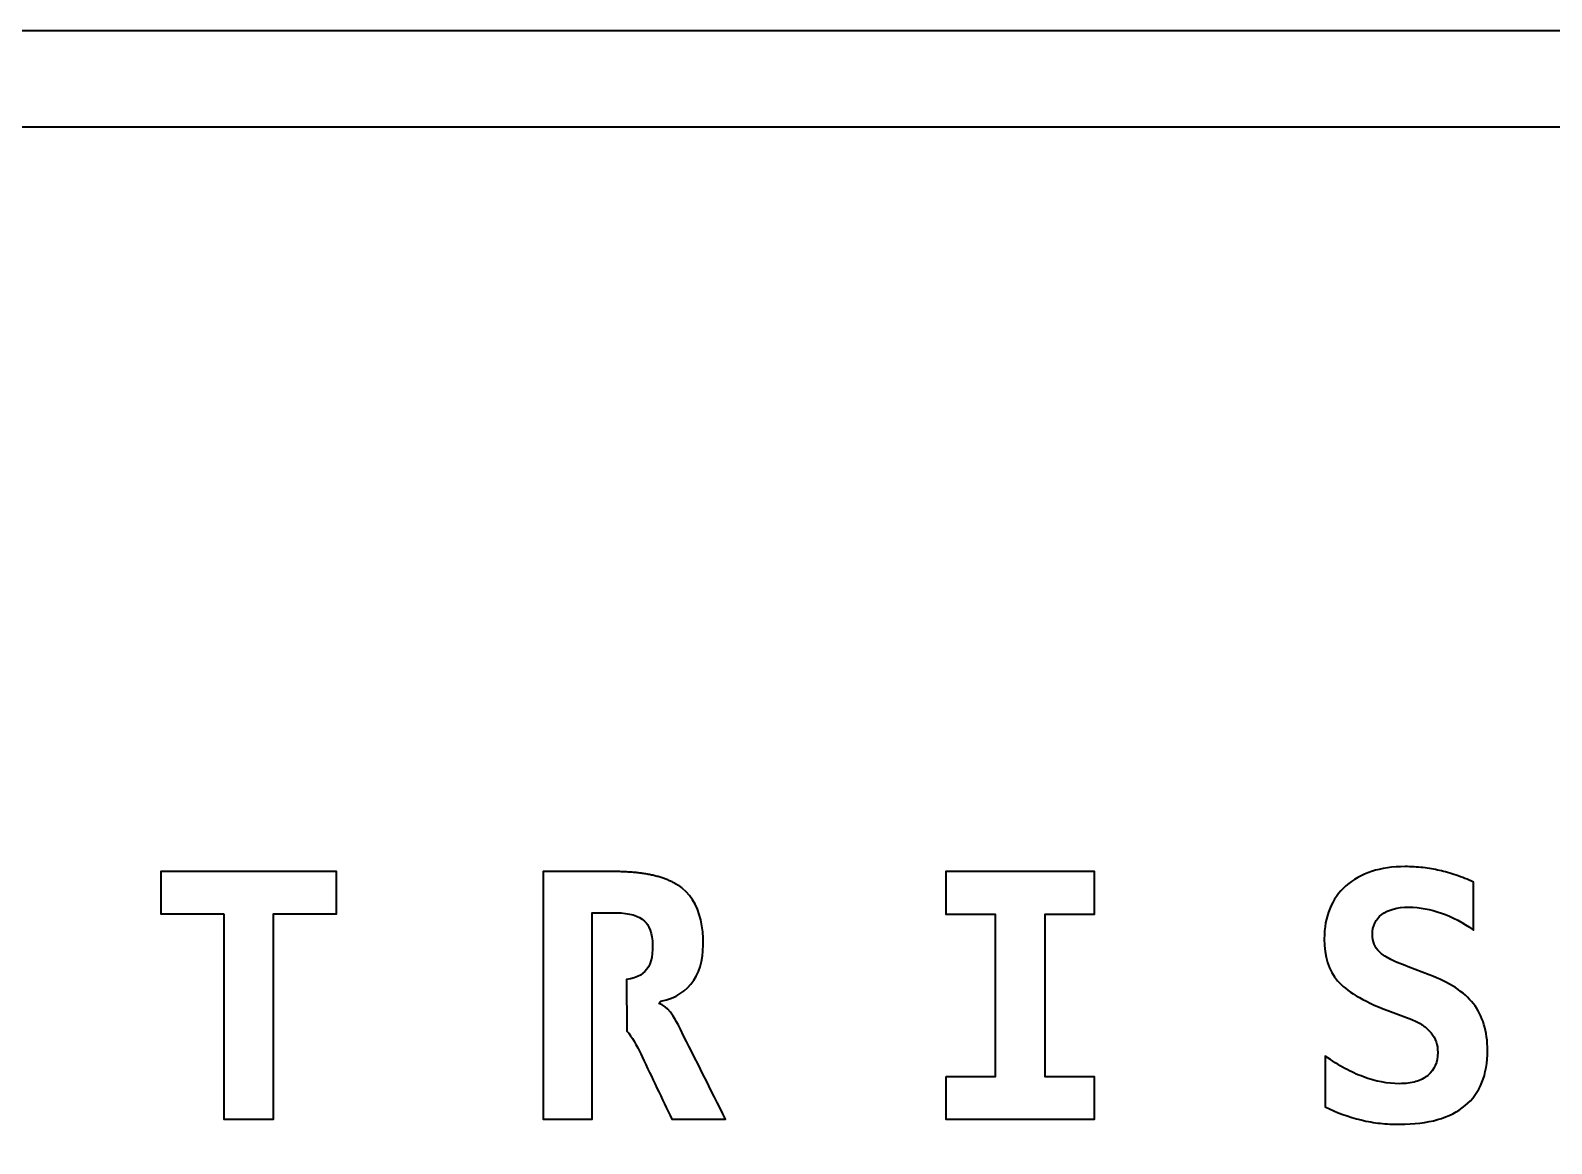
# Model space of a CAD drawing. Header units: inches. Extents: x 0 to 900, y -600 to 85.
# Drawn here: x 78.8 to 157.5, y -57.6 to 0 of the extents above; entities that cross this region are included whole.
import ezdxf

# ---------------------------------------------------------------- set-up
doc = ezdxf.new("R2010")
doc.units = ezdxf.units.IN
doc.header["$MEASUREMENT"] = 0
doc.layers.add('01_SNIJLIJNEN', color=7, linetype='Continuous')
doc.layers.add('04_WERKBLAD', color=7, linetype='Continuous')

msp = doc.modelspace()

# ---------------------------------------------------------------- linework, layer by layer
at = {"layer": '01_SNIJLIJNEN', "color": 7, "lineweight": 35, "true_color": 0xffffff}
msp.add_lwpolyline([(895, -595), (5, -595), (5, -5), (895, -5), (895, -595)], dxfattribs=at)
at = {"layer": '01_SNIJLIJNEN', "color": 5, "lineweight": 35, "true_color": 0x0000ff}
for points in [[(895, -595), (5, -595), (5, -5), (895, -5), (895, -595)], [(88.777, -45.765), (85.513, -45.765), (85.513, -43.543), (94.582, -43.543), (94.582, -45.765), (91.318, -45.765), (91.318, -56.402), (88.777, -56.402), (88.777, -45.765)], [(126.16, -54.162), (128.718, -54.162), (128.718, -45.782), (126.16, -45.782), (126.16, -43.543), (133.817, -43.543), (133.817, -45.782), (131.259, -45.782), (131.259, -54.162), (133.817, -54.162), (133.817, -56.402), (126.16, -56.402), (126.16, -54.162)]]:
    msp.add_lwpolyline(points, dxfattribs=at)
for points, knots in [([(149.636, -56.643), (149.292, -56.643), (148.956, -56.625), (148.629, -56.591), (148.301, -56.557), (147.974, -56.499), (147.647, -56.419), (146.992, -56.264), (146.372, -56.037), (145.786, -55.738), (145.786, -55.738), (145.786, -53.111), (145.786, -53.111), (146.142, -53.364), (146.478, -53.577), (146.794, -53.749), (147.11, -53.921), (147.431, -54.067), (147.759, -54.188), (148.396, -54.424), (149.016, -54.541), (149.619, -54.541), (149.946, -54.541), (150.231, -54.505), (150.472, -54.434), (150.713, -54.362), (150.92, -54.254), (151.092, -54.111), (151.436, -53.829), (151.609, -53.433), (151.609, -52.922), (151.609, -52.532), (151.493, -52.193), (151.264, -51.906), (151.143, -51.757), (150.998, -51.626), (150.829, -51.514), (150.66, -51.402), (150.472, -51.306), (150.265, -51.225), (150.265, -51.225), (149.016, -50.752), (149.016, -50.752), (148.356, -50.499), (147.813, -50.245), (147.388, -49.989), (146.963, -49.734), (146.639, -49.474), (146.415, -49.21), (145.961, -48.682), (145.735, -47.961), (145.735, -47.048), (145.735, -45.877), (146.108, -44.961), (146.854, -44.301), (147.606, -43.635), (148.629, -43.302), (149.92, -43.302), (150.231, -43.302), (150.538, -43.319), (150.842, -43.353), (151.146, -43.388), (151.433, -43.437), (151.703, -43.5), (151.973, -43.563), (152.259, -43.645), (152.56, -43.745), (152.862, -43.846), (153.162, -43.965), (153.46, -44.103), (153.46, -44.103), (153.46, -46.583), (153.46, -46.583), (152.92, -46.198), (152.366, -45.906), (151.798, -45.705), (151.23, -45.504), (150.67, -45.403), (150.119, -45.403), (149.504, -45.403), (149.036, -45.527), (148.715, -45.773), (148.387, -46.026), (148.224, -46.376), (148.224, -46.824), (148.224, -47.186), (148.344, -47.482), (148.586, -47.711), (148.7, -47.826), (148.871, -47.944), (149.098, -48.064), (149.325, -48.185), (149.65, -48.326), (150.076, -48.486), (150.076, -48.486), (151.169, -48.9), (151.169, -48.9), (152.208, -49.29), (152.969, -49.79), (153.452, -50.398), (153.94, -51.024), (154.184, -51.831), (154.184, -52.819), (154.184, -54.088), (153.799, -55.041), (153.03, -55.678), (152.255, -56.321), (151.123, -56.643), (149.636, -56.643)], [0, 0, 0, 0, 1, 1, 1, 2, 2, 2, 3, 3, 3, 4, 4, 4, 5, 5, 5, 6, 6, 6, 7, 7, 7, 8, 8, 8, 9, 9, 9, 10, 10, 10, 11, 11, 11, 12, 12, 12, 13, 13, 13, 14, 14, 14, 15, 15, 15, 16, 16, 16, 17, 17, 17, 18, 18, 18, 19, 19, 19, 20, 20, 20, 21, 21, 21, 22, 22, 22, 23, 23, 23, 24, 24, 24, 25, 25, 25, 26, 26, 26, 27, 27, 27, 28, 28, 28, 29, 29, 29, 30, 30, 30, 31, 31, 31, 32, 32, 32, 33, 33, 33, 34, 34, 34, 35, 35, 35, 36, 36, 36, 36]), ([(111.275, -50.384), (111.275, -50.384), (111.453, -50.466), (111.453, -50.466), (111.453, -50.466), (111.612, -50.567), (111.612, -50.567), (111.612, -50.567), (111.745, -50.681), (111.745, -50.681), (111.745, -50.681), (111.884, -50.844), (111.884, -50.844), (111.884, -50.844), (112.021, -51.043), (112.021, -51.043), (112.021, -51.043), (112.106, -51.182), (112.106, -51.182), (112.106, -51.182), (112.197, -51.34), (112.197, -51.34), (112.197, -51.34), (112.294, -51.519), (112.294, -51.519), (112.294, -51.519), (112.397, -51.719), (112.397, -51.719), (112.397, -51.719), (112.569, -52.06), (112.569, -52.06), (112.569, -52.06), (112.714, -52.349), (112.714, -52.349), (112.714, -52.349), (112.859, -52.637), (112.859, -52.637), (112.859, -52.637), (113.004, -52.925), (113.004, -52.925), (113.004, -52.925), (113.149, -53.214), (113.149, -53.214), (113.149, -53.214), (113.294, -53.502), (113.294, -53.502), (113.294, -53.502), (113.439, -53.79), (113.439, -53.79), (113.439, -53.79), (113.584, -54.079), (113.584, -54.079), (113.584, -54.079), (113.728, -54.367), (113.728, -54.367), (113.728, -54.367), (113.873, -54.655), (113.873, -54.655), (113.873, -54.655), (114.018, -54.944), (114.018, -54.944), (114.018, -54.944), (114.163, -55.232), (114.163, -55.232), (114.163, -55.232), (114.308, -55.52), (114.308, -55.52), (114.308, -55.52), (114.453, -55.809), (114.453, -55.809), (114.453, -55.809), (114.598, -56.097), (114.598, -56.097), (114.598, -56.097), (114.743, -56.385), (114.743, -56.385), (114.743, -56.385), (111.96, -56.385), (111.96, -56.385), (111.96, -56.385), (111.863, -56.183), (111.863, -56.183), (111.863, -56.183), (111.766, -55.981), (111.766, -55.981), (111.766, -55.981), (111.67, -55.778), (111.67, -55.778), (111.67, -55.778), (111.573, -55.576), (111.573, -55.576), (111.573, -55.576), (111.477, -55.373), (111.477, -55.373), (111.477, -55.373), (111.38, -55.171), (111.38, -55.171), (111.38, -55.171), (111.283, -54.968), (111.283, -54.968), (111.283, -54.968), (111.187, -54.766), (111.187, -54.766), (111.187, -54.766), (111.09, -54.564), (111.09, -54.564), (111.09, -54.564), (110.993, -54.361), (110.993, -54.361), (110.993, -54.361), (110.897, -54.159), (110.897, -54.159), (110.897, -54.159), (110.8, -53.956), (110.8, -53.956), (110.8, -53.956), (110.703, -53.754), (110.703, -53.754), (110.703, -53.754), (110.607, -53.551), (110.607, -53.551), (110.607, -53.551), (110.51, -53.349), (110.51, -53.349), (110.51, -53.349), (110.413, -53.147), (110.413, -53.147), (110.413, -53.147), (110.343, -52.994), (110.343, -52.994), (110.343, -52.994), (110.258, -52.82), (110.258, -52.82), (110.258, -52.82), (110.188, -52.678), (110.188, -52.678), (110.188, -52.678), (110.097, -52.505), (110.097, -52.505), (110.097, -52.505), (110.006, -52.344), (110.006, -52.344), (110.006, -52.344), (109.914, -52.195), (109.914, -52.195), (109.914, -52.195), (109.822, -52.058), (109.822, -52.058), (109.822, -52.058), (109.729, -51.933), (109.729, -51.933), (109.729, -51.933), (109.635, -51.82), (109.635, -51.82), (109.635, -51.82), (109.618, -49.146), (109.618, -49.146), (109.618, -49.146), (109.824, -49.107), (109.824, -49.107), (109.824, -49.107), (110.01, -49.056), (110.01, -49.056), (110.01, -49.056), (110.179, -48.991), (110.179, -48.991), (110.179, -48.991), (110.328, -48.914), (110.328, -48.914), (110.328, -48.914), (110.458, -48.824), (110.458, -48.824), (110.458, -48.824), (110.567, -48.724), (110.567, -48.724), (110.567, -48.724), (110.659, -48.614), (110.659, -48.614), (110.659, -48.614), (110.741, -48.487), (110.741, -48.487), (110.741, -48.487), (110.812, -48.344), (110.812, -48.344), (110.812, -48.344), (110.871, -48.184), (110.871, -48.184), (110.871, -48.184), (110.916, -48.001), (110.916, -48.001), (110.916, -48.001), (110.946, -47.792), (110.946, -47.792), (110.946, -47.792), (110.96, -47.59), (110.96, -47.59), (110.96, -47.59), (110.963, -47.375), (110.963, -47.375), (110.963, -47.375), (110.952, -47.152), (110.952, -47.152), (110.952, -47.152), (110.928, -46.945), (110.928, -46.945), (110.928, -46.945), (110.889, -46.756), (110.889, -46.756), (110.889, -46.756), (110.837, -46.585), (110.837, -46.585), (110.837, -46.585), (110.771, -46.43), (110.771, -46.43), (110.771, -46.43), (110.691, -46.292), (110.691, -46.292), (110.691, -46.292), (110.645, -46.23), (110.645, -46.23), (110.645, -46.23), (110.544, -46.118), (110.544, -46.118), (110.544, -46.118), (110.426, -46.021), (110.426, -46.021), (110.426, -46.021), (110.289, -45.936), (110.289, -45.936), (110.289, -45.936), (110.134, -45.863), (110.134, -45.863), (110.134, -45.863), (109.961, -45.803), (109.961, -45.803), (109.961, -45.803), (109.77, -45.756), (109.77, -45.756), (109.77, -45.756), (109.56, -45.721), (109.56, -45.721), (109.56, -45.721), (109.332, -45.699), (109.332, -45.699), (109.332, -45.699), (109.086, -45.69), (109.086, -45.69), (109.086, -45.69), (108.91, -45.689), (108.91, -45.689), (108.91, -45.689), (108.835, -45.689), (108.835, -45.689), (108.835, -45.689), (107.827, -45.689), (107.827, -45.689), (107.827, -45.689), (107.827, -49.186), (107.827, -49.186), (107.827, -49.186), (107.827, -50.251), (107.827, -50.251), (107.827, -50.251), (107.827, -51.317), (107.827, -51.317), (107.827, -51.317), (107.827, -56.385), (107.827, -56.385), (107.827, -56.385), (105.293, -56.385), (105.293, -56.385), (105.293, -56.385), (105.293, -43.559), (105.293, -43.559), (105.293, -43.559), (108.267, -43.559), (108.267, -43.559), (108.267, -43.559), (108.495, -43.559), (108.495, -43.559), (108.495, -43.559), (108.724, -43.559), (108.724, -43.559), (108.724, -43.559), (108.953, -43.559), (108.953, -43.559), (109.056, -43.559), (109.157, -43.56), (109.257, -43.562), (109.356, -43.564), (109.454, -43.568), (109.55, -43.573), (109.646, -43.577), (109.74, -43.583), (109.832, -43.59), (109.924, -43.596), (110.014, -43.604), (110.103, -43.614), (110.192, -43.623), (110.278, -43.633), (110.363, -43.644), (110.448, -43.656), (110.531, -43.668), (110.613, -43.682), (110.694, -43.696), (110.774, -43.711), (110.851, -43.727), (110.929, -43.743), (111.005, -43.76), (111.079, -43.778), (111.153, -43.796), (111.226, -43.816), (111.296, -43.836), (111.367, -43.857), (111.435, -43.878), (111.502, -43.901), (111.569, -43.924), (111.634, -43.948), (111.697, -43.973), (111.76, -43.998), (111.822, -44.024), (111.881, -44.052), (111.941, -44.079), (111.999, -44.108), (112.055, -44.137), (112.111, -44.167), (112.165, -44.198), (112.217, -44.23), (112.27, -44.262), (112.32, -44.295), (112.369, -44.329), (112.418, -44.363), (112.464, -44.399), (112.51, -44.435), (112.51, -44.435), (112.703, -44.609), (112.703, -44.609), (112.703, -44.609), (112.877, -44.803), (112.877, -44.803), (112.877, -44.803), (113.032, -45.016), (113.032, -45.016), (113.032, -45.016), (113.167, -45.249), (113.167, -45.249), (113.167, -45.249), (113.283, -45.502), (113.283, -45.502), (113.283, -45.502), (113.38, -45.773), (113.38, -45.773), (113.38, -45.773), (113.458, -46.06), (113.458, -46.06), (113.458, -46.06), (113.517, -46.363), (113.517, -46.363), (113.517, -46.363), (113.558, -46.681), (113.558, -46.681), (113.558, -46.681), (113.579, -47.014), (113.579, -47.014), (113.579, -47.014), (113.583, -47.334), (113.583, -47.334), (113.583, -47.334), (113.568, -47.675), (113.568, -47.675), (113.568, -47.675), (113.544, -47.915), (113.544, -47.915), (113.544, -47.915), (113.494, -48.211), (113.494, -48.211), (113.494, -48.211), (113.425, -48.482), (113.425, -48.482), (113.425, -48.482), (113.335, -48.732), (113.335, -48.732), (113.335, -48.732), (113.224, -48.967), (113.224, -48.967), (113.224, -48.967), (113.092, -49.187), (113.092, -49.187), (113.092, -49.187), (112.939, -49.392), (112.939, -49.392), (112.939, -49.392), (112.776, -49.572), (112.776, -49.572), (112.776, -49.572), (112.594, -49.735), (112.594, -49.735), (112.594, -49.735), (112.396, -49.879), (112.396, -49.879), (112.396, -49.879), (112.179, -50.006), (112.179, -50.006), (112.179, -50.006), (111.941, -50.115), (111.941, -50.115), (111.941, -50.115), (111.679, -50.205), (111.679, -50.205), (111.679, -50.205), (111.394, -50.276), (111.394, -50.276), (111.394, -50.276), (111.275, -50.384), (111.275, -50.384)], [0, 0, 0, 0, 1, 1, 1, 2, 2, 2, 3, 3, 3, 4, 4, 4, 5, 5, 5, 6, 6, 6, 7, 7, 7, 8, 8, 8, 9, 9, 9, 10, 10, 10, 11, 11, 11, 12, 12, 12, 13, 13, 13, 14, 14, 14, 15, 15, 15, 16, 16, 16, 17, 17, 17, 18, 18, 18, 19, 19, 19, 20, 20, 20, 21, 21, 21, 22, 22, 22, 23, 23, 23, 24, 24, 24, 25, 25, 25, 26, 26, 26, 27, 27, 27, 28, 28, 28, 29, 29, 29, 30, 30, 30, 31, 31, 31, 32, 32, 32, 33, 33, 33, 34, 34, 34, 35, 35, 35, 36, 36, 36, 37, 37, 37, 38, 38, 38, 39, 39, 39, 40, 40, 40, 41, 41, 41, 42, 42, 42, 43, 43, 43, 44, 44, 44, 45, 45, 45, 46, 46, 46, 47, 47, 47, 48, 48, 48, 49, 49, 49, 50, 50, 50, 51, 51, 51, 52, 52, 52, 53, 53, 53, 54, 54, 54, 55, 55, 55, 56, 56, 56, 57, 57, 57, 58, 58, 58, 59, 59, 59, 60, 60, 60, 61, 61, 61, 62, 62, 62, 63, 63, 63, 64, 64, 64, 65, 65, 65, 66, 66, 66, 67, 67, 67, 68, 68, 68, 69, 69, 69, 70, 70, 70, 71, 71, 71, 72, 72, 72, 73, 73, 73, 74, 74, 74, 75, 75, 75, 76, 76, 76, 77, 77, 77, 78, 78, 78, 79, 79, 79, 80, 80, 80, 81, 81, 81, 82, 82, 82, 83, 83, 83, 84, 84, 84, 85, 85, 85, 86, 86, 86, 87, 87, 87, 88, 88, 88, 89, 89, 89, 90, 90, 90, 91, 91, 91, 92, 92, 92, 93, 93, 93, 94, 94, 94, 95, 95, 95, 96, 96, 96, 97, 97, 97, 98, 98, 98, 99, 99, 99, 100, 100, 100, 101, 101, 101, 102, 102, 102, 103, 103, 103, 104, 104, 104, 105, 105, 105, 106, 106, 106, 107, 107, 107, 108, 108, 108, 109, 109, 109, 110, 110, 110, 111, 111, 111, 112, 112, 112, 113, 113, 113, 114, 114, 114, 115, 115, 115, 116, 116, 116, 117, 117, 117, 118, 118, 118, 119, 119, 119, 120, 120, 120, 121, 121, 121, 122, 122, 122, 123, 123, 123, 124, 124, 124, 125, 125, 125, 126, 126, 126, 127, 127, 127, 128, 128, 128, 129, 129, 129, 130, 130, 130, 131, 131, 131, 132, 132, 132, 133, 133, 133, 134, 134, 134, 135, 135, 135, 136, 136, 136, 137, 137, 137, 138, 138, 138, 138])]:
    msp.add_open_spline(points, degree=3, knots=knots, dxfattribs=at)
at = {"layer": '04_WERKBLAD', "color": 2, "lineweight": 35, "true_color": 0xffff00}
msp.add_lwpolyline([(0, 0), (900, 0), (900, -600), (0, -600), (0, 0)], dxfattribs=at)

doc.saveas('drawing.dxf')
